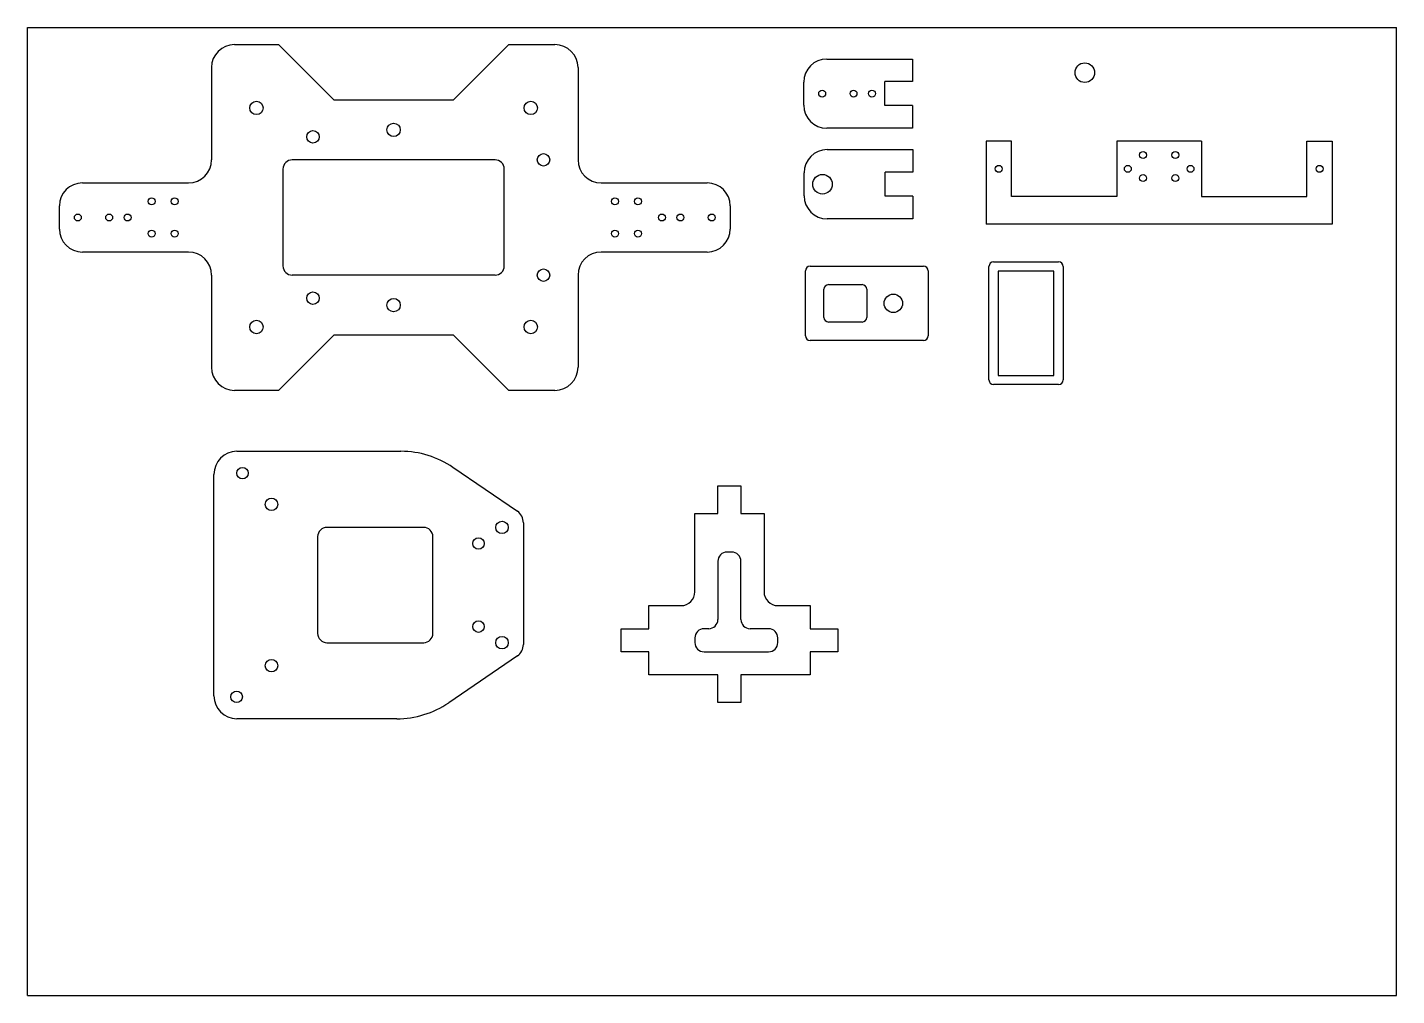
# Model space of a CAD drawing. Header units: millimetres. Extents: x 0 to 297, y 0 to 210.
import ezdxf

# ---------------------------------------------------------------- set-up
doc = ezdxf.new("R2010")
doc.units = ezdxf.units.MM
doc.header["$LTSCALE"] = 16.335
doc.layers.get('0').update_dxf_attribs({"linetype": 'CONTINUOUS'})
doc.layers.add('02___PRT_ALL_AXES', color=7, linetype='CONTINUOUS')

msp = doc.modelspace()

# ---------------------------------------------------------------- linework, layer by layer
at = {"color": 7, "linetype": 'CONTINUOUS'}
for p, q in [((0, 0), (0, 210)), ((0, 210), (297, 210)), ((297, 0), (297, 210)), ((44.94, 206.27), (54.47, 206.27)), ((104.44, 206.27), (114.44, 206.27)), ((173.4, 203.14), (192, 203.14)), ((192, 203.14), (192, 198.24)), ((39.94, 201.27), (39.94, 181.27)), ((119.44, 201.27), (119.44, 181.27)), ((168.4, 193.14), (168.4, 198.14)), ((192, 198.24), (186, 198.24)), ((186, 193.04), (186, 198.24)), ((192, 193.04), (186, 193.04)), ((192, 193.04), (192, 188.14)), ((192, 188.14), (173.4, 188.14)), ((208, 185.32), (208, 167.32)), ((213.5, 185.32), (208, 185.32)), ((213.5, 173.32), (213.5, 185.32)), ((236.3, 185.32), (236.3, 173.32)), ((254.7, 185.32), (236.3, 185.32)), ((254.7, 185.32), (254.7, 173.32)), ((277.5, 185.32), (283, 185.32)), ((277.5, 173.32), (277.5, 185.32)), ((283, 185.32), (283, 167.32)), ((101.44, 181.27), (57.44, 181.27)), ((173.47, 183.48), (192.07, 183.48)), ((192.07, 183.48), (192.07, 178.58)), ((55.44, 179.27), (55.44, 158.27)), ((103.44, 158.27), (103.44, 179.27)), ((168.47, 173.48), (168.47, 178.48)), ((192.07, 178.58), (186.07, 178.58)), ((186.07, 173.38), (186.07, 178.58)), ((11.94, 176.27), (34.94, 176.27)), ((124.44, 176.27), (147.44, 176.27)), ((192.07, 173.38), (186.07, 173.38)), ((192.07, 173.38), (192.07, 168.48)), ((236.3, 173.32), (213.5, 173.32)), ((254.7, 173.32), (277.5, 173.32)), ((6.94, 166.27), (6.94, 171.27)), ((152.44, 171.27), (152.44, 166.27)), ((192.07, 168.48), (173.47, 168.48)), ((283, 167.32), (208, 167.32)), ((34.94, 161.27), (11.94, 161.27)), ((147.44, 161.27), (124.44, 161.27)), ((169.78, 158.2), (194.38, 158.2)), ((208.58, 133.53), (208.58, 158.13)), ((209.58, 159.13), (223.68, 159.13)), ((224.68, 158.13), (224.68, 133.53)), ((39.94, 156.27), (39.94, 136.27)), ((101.44, 156.27), (57.44, 156.27)), ((119.44, 156.27), (119.44, 136.27)), ((168.78, 143.1), (168.78, 157.2)), ((195.38, 157.2), (195.38, 143.1)), ((210.58, 157.13), (210.58, 134.53)), ((222.68, 157.13), (210.58, 157.13)), ((222.68, 134.53), (222.68, 157.13)), ((172.78, 147.1), (172.78, 153.2)), ((173.78, 154.2), (181.08, 154.2)), ((182.08, 153.2), (182.08, 147.1)), ((181.08, 146.1), (173.78, 146.1)), ((194.38, 142.1), (169.78, 142.1)), ((210.58, 134.53), (222.68, 134.53)), ((54.47, 131.27), (44.94, 131.27)), ((114.44, 131.27), (104.44, 131.27)), ((223.68, 132.53), (209.58, 132.53)), ((45.46, 118.05), (81.04, 118.05)), ((40.46, 65.05), (40.46, 113.05)), ((92.31, 114.58), (106.28, 105.05)), ((149.78, 104.58), (149.78, 110.58)), ((149.78, 110.58), (154.78, 110.58)), ((154.78, 110.58), (154.78, 104.58)), ((144.78, 87.58), (144.78, 104.58)), ((144.78, 104.58), (149.78, 104.58)), ((154.78, 104.58), (159.78, 104.58)), ((159.78, 104.58), (159.78, 87.58)), ((85.96, 101.55), (64.96, 101.55)), ((107.59, 102.57), (107.59, 76.16)), ((62.96, 99.55), (62.96, 78.55)), ((87.96, 78.55), (87.96, 99.55)), ((152.78, 96.2), (151.78, 96.2)), ((149.78, 94.2), (149.78, 81.58)), ((154.78, 81.58), (154.78, 94.2)), ((134.78, 79.58), (134.78, 84.58)), ((134.78, 84.58), (141.78, 84.58)), ((162.78, 84.58), (169.78, 84.58)), ((169.78, 84.58), (169.78, 79.58)), ((128.78, 74.58), (128.78, 79.58)), ((128.78, 79.58), (134.78, 79.58)), ((144.78, 77.58), (144.78, 76.58)), ((147.78, 79.58), (146.78, 79.58)), ((160.78, 79.58), (156.78, 79.58)), ((162.78, 76.58), (162.78, 77.58)), ((169.78, 79.58), (175.78, 79.58)), ((175.78, 79.58), (175.78, 74.58)), ((64.96, 76.55), (85.96, 76.55)), ((134.78, 74.58), (128.78, 74.58)), ((134.78, 69.58), (134.78, 74.58)), ((146.78, 74.58), (160.78, 74.58)), ((175.78, 74.58), (169.78, 74.58)), ((169.78, 74.58), (169.78, 69.58)), ((106.28, 73.68), (91.4, 63.53)), ((149.78, 69.58), (134.78, 69.58)), ((149.78, 63.58), (149.78, 69.58)), ((169.78, 69.58), (154.78, 69.58)), ((154.78, 69.58), (154.78, 63.58)), ((154.78, 63.58), (149.78, 63.58)), ((80.13, 60.05), (45.46, 60.05)), ((0, 0), (297, 0))]:
    msp.add_line(p, q, dxfattribs=at)
for centre, radius, start, end in [((44.94, 201.27), 5, 90, 180), ((114.44, 201.27), 5, 0, 90), ((173.4, 198.14), 5, 90, 180), ((173.4, 193.14), 5, 180, 270), ((34.94, 181.27), 5, 270, 360), ((57.44, 179.27), 2, 90, 180), ((101.44, 179.27), 2, 0, 90), ((124.44, 181.27), 5, 180, 270), ((173.47, 178.48), 5, 90, 180), ((11.94, 171.27), 5, 90, 180), ((147.44, 171.27), 5, 0, 90), ((173.47, 173.48), 5, 180, 270), ((11.94, 166.27), 5, 180, 270), ((147.44, 166.27), 5, 270, 360), ((34.94, 156.27), 5, 0, 90), ((124.44, 156.27), 5, 90, 180), ((57.44, 158.27), 2, 180, 270), ((101.44, 158.27), 2, 270, 360), ((169.78, 157.2), 1, 90, 180), ((194.38, 157.2), 1, 0, 90), ((209.58, 158.13), 1, 90, 180), ((223.68, 158.13), 1, 0, 90), ((173.78, 153.2), 1, 90, 180), ((181.08, 153.2), 1, 0, 90), ((173.78, 147.1), 1, 180, 270), ((181.08, 147.1), 1, 270, 360), ((169.78, 143.1), 1, 180, 270), ((194.38, 143.1), 1, 270, 360), ((44.94, 136.27), 5, 180, 270), ((114.44, 136.27), 5, 270, 360), ((209.58, 133.53), 1, 180, 270), ((223.68, 133.53), 1, 270, 360), ((45.46, 113.05), 5, 90.0002, 180), ((104.59, 102.57), 3, 0, 55.7069), ((64.96, 99.55), 2, 90, 180), ((85.96, 99.55), 2, 0, 90), ((151.78, 94.2), 2, 90, 180), ((152.78, 94.2), 2, 0, 90), ((141.78, 87.58), 3, 270, 360), ((162.78, 87.58), 3, 180, 270), ((147.78, 81.58), 2, 270, 360), ((156.78, 81.58), 2, 180, 270), ((64.96, 78.55), 2, 180, 270), ((85.96, 78.55), 2, 270, 360), ((146.78, 77.58), 2, 90, 180), ((160.78, 77.58), 2, 0, 90), ((104.59, 76.16), 3, 304.2931, 360), ((146.78, 76.58), 2, 180, 270), ((160.78, 76.58), 2, 270, 360), ((45.46, 65.05), 5, 180, 269.9998)]:
    msp.add_arc(centre, radius, start, end, dxfattribs=at)
at = {"layer": '02___PRT_ALL_AXES', "color": 7, "linetype": 'CONTINUOUS'}
for p, q in [((54.47, 206.27), (66.47, 194.28)), ((92.43, 194.28), (104.44, 206.27)), ((66.47, 194.28), (92.43, 194.28)), ((66.47, 143.25), (54.47, 131.27)), ((92.43, 143.25), (66.47, 143.25)), ((104.44, 131.27), (92.43, 143.25))]:
    msp.add_line(p, q, dxfattribs=at)
for centre, radius in [((229.36, 200.18), 2.12), ((172.4, 195.64), 0.75), ((179.2, 195.64), 0.75), ((183.2, 195.64), 0.75), ((49.69, 192.52), 1.45), ((109.19, 192.52), 1.45), ((61.94, 186.27), 1.35), ((79.44, 187.77), 1.45), ((111.94, 181.27), 1.35), ((242, 182.32), 0.75), ((249, 182.32), 0.75), ((210.7, 179.32), 0.75), ((238.7, 179.32), 0.75), ((252.3, 179.32), 0.75), ((280.3, 179.32), 0.75), ((172.47, 175.98), 2.12), ((242, 177.32), 0.75), ((249, 177.32), 0.75), ((26.94, 172.27), 0.75), ((31.94, 172.27), 0.75), ((127.44, 172.27), 0.75), ((132.44, 172.27), 0.75), ((10.94, 168.77), 0.75), ((17.74, 168.77), 0.75), ((21.74, 168.77), 0.75), ((137.64, 168.77), 0.75), ((141.64, 168.77), 0.75), ((148.44, 168.77), 0.75), ((26.94, 165.27), 0.75), ((31.94, 165.27), 0.75), ((127.44, 165.27), 0.75), ((132.44, 165.27), 0.75), ((111.94, 156.27), 1.35), ((61.94, 151.27), 1.35), ((187.83, 150.15), 2), ((79.44, 149.76), 1.45), ((49.69, 145.02), 1.45), ((109.19, 145.02), 1.45), ((46.66, 113.3), 1.25), ((52.96, 106.55), 1.35), ((102.96, 101.55), 1.35), ((97.86, 98.06), 1.25), ((97.86, 80.04), 1.25), ((102.96, 76.55), 1.35), ((52.96, 71.55), 1.35), ((45.39, 64.8), 1.25)]:
    msp.add_circle(centre, radius, dxfattribs=at)
for centre, start, end in [((81.04, 98.05), 55.7069, 90.0002), ((80.13, 80.05), 269.9998, 304.2931)]:
    msp.add_arc(centre, 20, start, end, dxfattribs=at)

doc.saveas('drawing.dxf')
